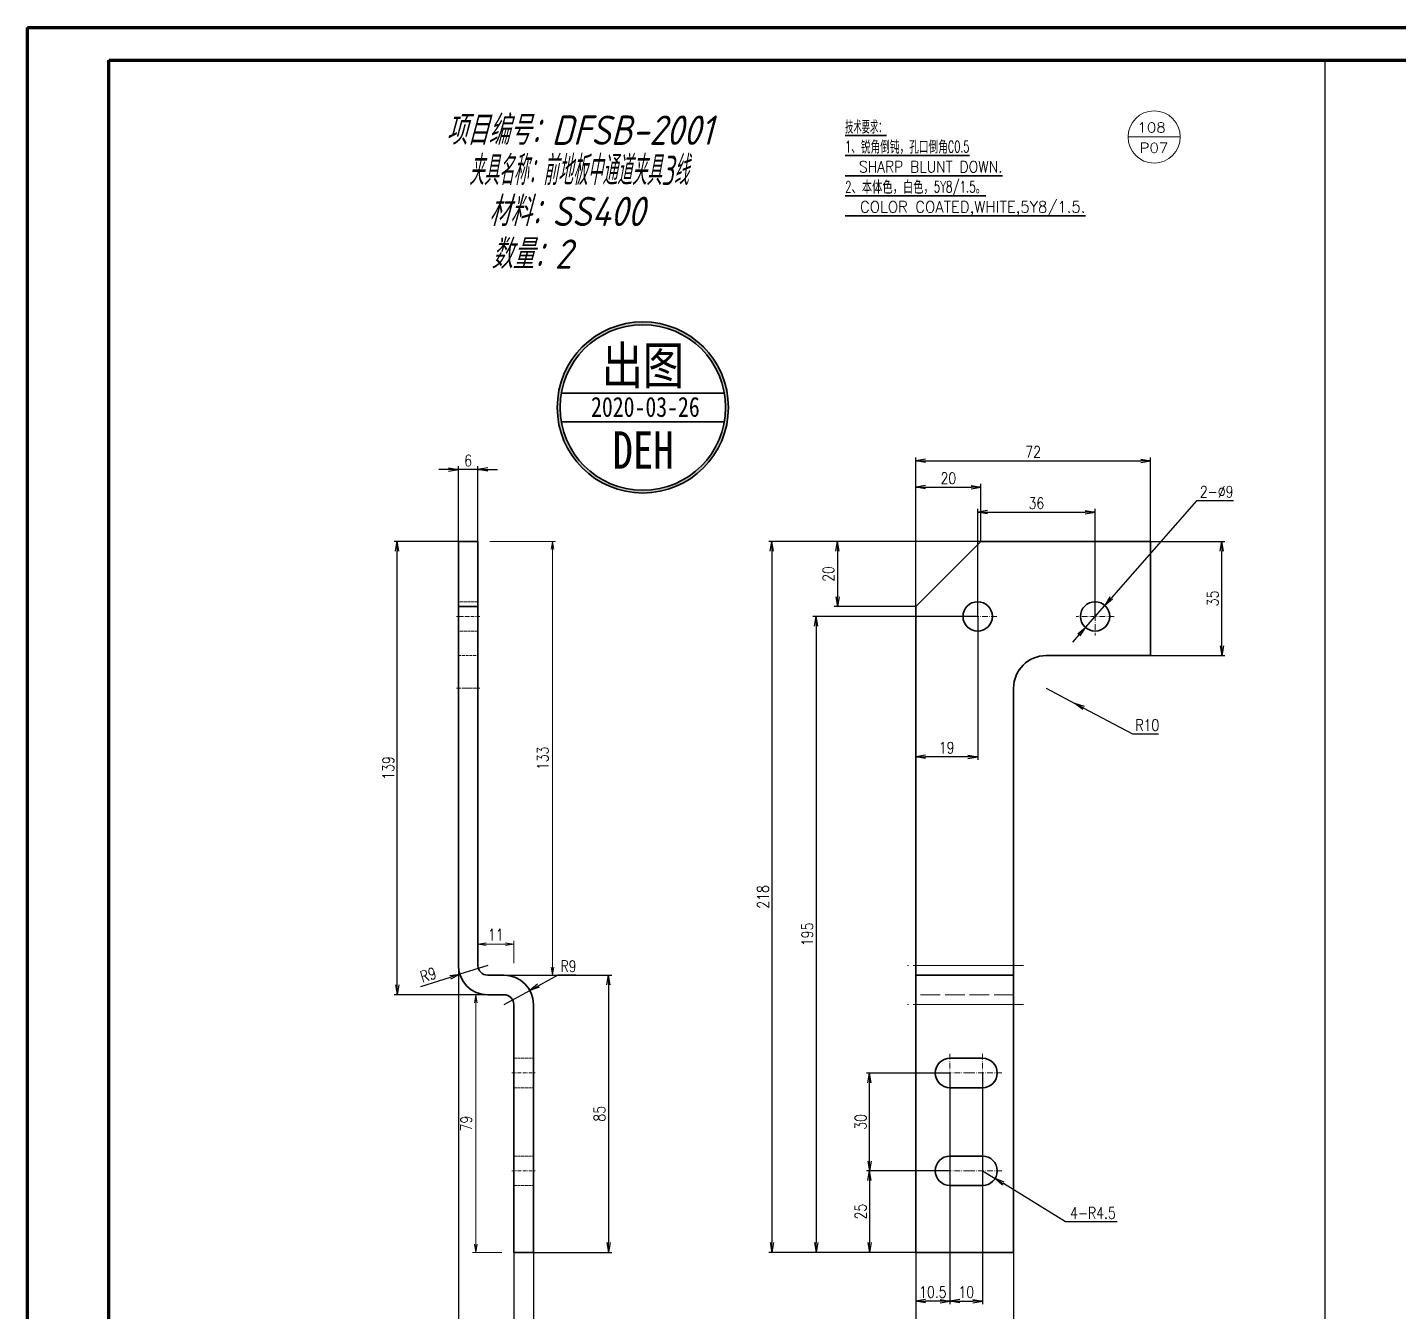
# Model space of a CAD drawing. Header units: millimetres. Extents: x 1333 to 104182, y -63725 to -5704.
# Drawn here: x 46698.2 to 47118.7, y -63524.9 to -63131.2 of the extents above; entities that cross this region are included whole.
import ezdxf
from ezdxf.enums import TextEntityAlignment as Align

# ---------------------------------------------------------------- set-up
doc = ezdxf.new("R2010")
doc.units = ezdxf.units.MM
doc.header["$LTSCALE"] = 0.5
doc.linetypes.add('DASHDOT', pattern=[18.5, 12, -3, 0.5, -3])
doc.linetypes.add('DASHED', pattern=[15, 12, -3])
for name, color, linetype in [('08', 1, 'Continuous'), ('11', 3, 'Continuous'), ('4虚线层', 2, 'DASHED')]:
    doc.layers.add(name, color=color, linetype=linetype)
for name, color, linetype, lineweight in [('印章专用-出图', 1, 'Continuous', 80), ('材质&数量层', 1, 'Continuous', 9), ('标注线', 3, 'Continuous', 18)]:
    doc.layers.add(name, color=color, linetype=linetype, lineweight=lineweight)
doc.styles.add('DIM', font='romans.shx', dxfattribs={"width": 0.8, "bigfont": 'bigfont.shx'})
doc.styles.add('GB', font='gbeitc.shx', dxfattribs={"bigfont": 'gbcbig.shx'})
doc.styles.add('KAI', font='simplex.shx', dxfattribs={"width": 0.8, "bigfont": 'extfont.shx'})
doc.styles.get("Standard").update_dxf_attribs({"font": 'simplex.shx'})
doc.styles.add('国标', font='simfang.ttf', dxfattribs={"width": 0.8})
doc.dimstyles.new('DEH 1-1$0', dxfattribs={"dimtxt": 3.5, "dimasz": 2.5, "dimexe": 1, "dimexo": 0.625, "dimgap": 1.2, "dimtad": 1, "dimzin": 9, "dimdsep": 46, "dimtxsty": 'DIM', "dimblk": 'OPEN', "dimcen": 0, "dimclrd": 8, "dimclre": 8, "dimclrt": 2, "dimazin": 2, "dimtfac": 0.5, "dimtmove": 0, "dimatfit": 3, "dimldrblk": 'OPEN', "dimfxl": 0, "dimtolj": 2, "dimlwd": 18, "dimlwe": 18, "dimarcsym": 0})
doc.dimstyles.new('KAI', dxfattribs={"dimtxt": 3.5, "dimasz": 3, "dimexe": 1, "dimexo": 0, "dimgap": 1, "dimtad": 1, "dimtoh": 1, "dimdsep": 46, "dimtxsty": 'KAI', "dimblk1": 'OPEN', "dimblk2": 'OPEN', "dimsah": 1, "dimcen": 0, "dimclrd": 7, "dimclre": 7, "dimclrt": 140, "dimazin": 2, "dimtfac": 0.7, "dimtix": 1, "dimtmove": 0, "dimatfit": 3, "dimldrblk": 'OPEN', "dimfxl": 0, "dimtvp": 1, "dimtolj": 2, "dimarcsym": 0})

# ---------------------------------------------------------------- blocks, each defined once
blk = doc.blocks.new('_Open')
at = {"color": 0, "linetype": 'ByBlock', "lineweight": -2}
for p, q in [((-1, 0.17), (0, 0)), ((-1, -0.17), (0, 0)), ((0, 0), (-1, 0))]:
    blk.add_line(p, q, dxfattribs=at)
blk = doc.blocks.new('*D62')
at = {"layer": '08', "color": 7, "lineweight": -2, "transparency": 16777216}
for p, q in [((46847.37, -63506.77), (46847.37, -63545.54)), ((46853.37, -63506.77), (46853.37, -63545.54)), ((46844.37, -63544.54), (46841.37, -63544.54)), ((46853.37, -63544.54), (46847.37, -63544.54)), ((46856.37, -63544.54), (46859.37, -63544.54))]:
    blk.add_line(p, q, dxfattribs=at)
at = {"layer": 'Defpoints', "color": 0, "linetype": 'ByBlock', "transparency": 16777216}
for p in [(46847.37, -63506.77), (46853.37, -63506.77), (46847.37, -63544.54)]:
    blk.add_point(p, dxfattribs=at)
at = {"layer": '08', "color": 7, "linetype": 'ByBlock', "lineweight": -2, "transparency": 16777216, "xscale": 3, "yscale": 3, "zscale": 3}
blk.add_blockref('_Open', (46847.37, -63544.54), dxfattribs=at)
at = {"layer": '08', "color": 7, "linetype": 'ByBlock', "lineweight": -2, "transparency": 16777216, "xscale": 3, "yscale": 3, "zscale": 3, "rotation": 180}
blk.add_blockref('_Open', (46853.37, -63544.54), dxfattribs=at)
at = {"layer": '08', "color": 140, "linetype": 'ByBlock', "transparency": 16777216, "insert": (46850.37, -63541.79), "char_height": 3.5, "attachment_point": 5, "style": 'KAI'}
blk.add_mtext('\\A2;6', dxfattribs=at)
blk = doc.blocks.new('*D63')
at = {"layer": '08', "color": 7, "lineweight": -2, "transparency": 16777216}
for p, q in [((46827.37, -63266.73), (46824.37, -63266.73)), ((46830.37, -63288.76), (46830.37, -63265.73)), ((46836.37, -63266.73), (46830.37, -63266.73)), ((46836.37, -63288.76), (46836.37, -63265.73)), ((46839.37, -63266.73), (46842.37, -63266.73))]:
    blk.add_line(p, q, dxfattribs=at)
at = {"layer": 'Defpoints', "color": 0, "linetype": 'ByBlock', "transparency": 16777216}
for p in [(46830.37, -63266.73), (46830.37, -63288.76), (46836.37, -63288.76)]:
    blk.add_point(p, dxfattribs=at)
at = {"layer": '08', "color": 7, "linetype": 'ByBlock', "lineweight": -2, "transparency": 16777216, "xscale": 3, "yscale": 3, "zscale": 3}
blk.add_blockref('_Open', (46830.37, -63266.73), dxfattribs=at)
at = {"layer": '08', "color": 7, "linetype": 'ByBlock', "lineweight": -2, "transparency": 16777216, "xscale": 3, "yscale": 3, "zscale": 3, "rotation": 180}
blk.add_blockref('_Open', (46836.37, -63266.73), dxfattribs=at)
at = {"layer": '08', "color": 140, "linetype": 'ByBlock', "transparency": 16777216, "insert": (46833.37, -63263.98), "char_height": 3.5, "attachment_point": 5, "style": 'KAI'}
blk.add_mtext('\\A2;6', dxfattribs=at)
blk = doc.blocks.new('*D64')
at = {"layer": '08', "color": 7, "lineweight": -2, "transparency": 16777216}
for p, q in [((46830.37, -63288.76), (46830.37, -63569.62)), ((46853.37, -63506.77), (46853.37, -63569.62)), ((46833.37, -63568.62), (46850.37, -63568.62))]:
    blk.add_line(p, q, dxfattribs=at)
at = {"layer": 'Defpoints', "color": 0, "linetype": 'ByBlock', "transparency": 16777216}
for p in [(46830.37, -63288.76), (46853.37, -63506.77), (46853.37, -63568.62)]:
    blk.add_point(p, dxfattribs=at)
at = {"layer": '08', "color": 7, "linetype": 'ByBlock', "lineweight": -2, "transparency": 16777216, "xscale": 3, "yscale": 3, "zscale": 3, "rotation": 180}
blk.add_blockref('_Open', (46830.37, -63568.62), dxfattribs=at)
at = {"layer": '08', "color": 7, "linetype": 'ByBlock', "lineweight": -2, "transparency": 16777216, "xscale": 3, "yscale": 3, "zscale": 3}
blk.add_blockref('_Open', (46853.37, -63568.62), dxfattribs=at)
at = {"layer": '08', "color": 140, "linetype": 'ByBlock', "transparency": 16777216, "insert": (46841.87, -63565.87), "char_height": 3.5, "attachment_point": 5, "style": 'KAI'}
blk.add_mtext('\\A2;23', dxfattribs=at)
blk = doc.blocks.new('*D65')
at = {"layer": '08', "color": 7, "lineweight": -2, "transparency": 16777216}
for p, q in [((46844.37, -63421.77), (46877.41, -63421.77)), ((46876.41, -63424.77), (46876.41, -63503.77)), ((46853.37, -63506.77), (46877.41, -63506.77))]:
    blk.add_line(p, q, dxfattribs=at)
at = {"layer": 'Defpoints', "color": 0, "linetype": 'ByBlock', "transparency": 16777216}
for p in [(46844.37, -63421.77), (46853.37, -63506.77), (46876.41, -63506.77)]:
    blk.add_point(p, dxfattribs=at)
at = {"layer": '08', "color": 7, "linetype": 'ByBlock', "lineweight": -2, "transparency": 16777216, "xscale": 3, "yscale": 3, "zscale": 3}
for p, rotation in [((46876.41, -63421.77), 90), ((46876.41, -63506.77), 270)]:
    blk.add_blockref('_Open', p, dxfattribs=dict(at, rotation=rotation))
at = {"layer": '08', "color": 140, "linetype": 'ByBlock', "transparency": 16777216, "insert": (46873.66, -63464.27), "char_height": 3.5, "attachment_point": 5, "rotation": 90, "style": 'KAI'}
blk.add_mtext('\\A2;85', dxfattribs=at)
blk = doc.blocks.new('*D66')
at = {"layer": '08', "color": 7, "lineweight": -2, "transparency": 16777216}
for p, q in [((46830.37, -63288.76), (46810.64, -63288.76)), ((46811.64, -63424.77), (46811.64, -63291.76)), ((46839.37, -63427.77), (46810.64, -63427.77))]:
    blk.add_line(p, q, dxfattribs=at)
at = {"layer": 'Defpoints', "color": 0, "linetype": 'ByBlock', "transparency": 16777216}
for p in [(46811.64, -63288.76), (46830.37, -63288.76), (46839.37, -63427.77)]:
    blk.add_point(p, dxfattribs=at)
at = {"layer": '08', "color": 7, "linetype": 'ByBlock', "lineweight": -2, "transparency": 16777216, "xscale": 3, "yscale": 3, "zscale": 3}
for p, rotation in [((46811.64, -63288.76), 90), ((46811.64, -63427.77), 270)]:
    blk.add_blockref('_Open', p, dxfattribs=dict(at, rotation=rotation))
at = {"layer": '08', "color": 140, "linetype": 'ByBlock', "transparency": 16777216, "insert": (46808.89, -63358.26), "char_height": 3.5, "attachment_point": 5, "rotation": 90, "style": 'KAI'}
blk.add_mtext('\\A2;139', dxfattribs=at)
blk = doc.blocks.new('*D67')
at = {"layer": '08', "color": 7, "lineweight": -2, "transparency": 16777216}
for p, q in [((46970.64, -63506.77), (46970.64, -63541.78)), ((47000.64, -63506.77), (47000.64, -63541.78)), ((46997.64, -63540.78), (46973.64, -63540.78))]:
    blk.add_line(p, q, dxfattribs=at)
at = {"layer": 'Defpoints', "color": 0, "linetype": 'ByBlock', "transparency": 16777216}
for p in [(46970.64, -63506.77), (47000.64, -63506.77), (46970.64, -63540.78)]:
    blk.add_point(p, dxfattribs=at)
at = {"layer": '08', "color": 7, "linetype": 'ByBlock', "lineweight": -2, "transparency": 16777216, "xscale": 3, "yscale": 3, "zscale": 3, "rotation": 180}
blk.add_blockref('_Open', (46970.64, -63540.78), dxfattribs=at)
at = {"layer": '08', "color": 7, "linetype": 'ByBlock', "lineweight": -2, "transparency": 16777216, "xscale": 3, "yscale": 3, "zscale": 3}
blk.add_blockref('_Open', (47000.64, -63540.78), dxfattribs=at)
at = {"layer": '08', "color": 140, "linetype": 'ByBlock', "transparency": 16777216, "insert": (46985.64, -63538.03), "char_height": 3.5, "attachment_point": 5, "style": 'KAI'}
blk.add_mtext('\\A2;30', dxfattribs=at)
blk = doc.blocks.new('*D68')
at = {"layer": '08', "color": 7, "lineweight": -2, "transparency": 16777216}
for p, q in [((47042.64, -63288.76), (47065.48, -63288.76)), ((47064.48, -63320.76), (47064.48, -63291.76)), ((47042.64, -63323.76), (47065.48, -63323.76))]:
    blk.add_line(p, q, dxfattribs=at)
at = {"layer": 'Defpoints', "color": 0, "linetype": 'ByBlock', "transparency": 16777216}
for p in [(47042.64, -63288.76), (47064.48, -63288.76), (47042.64, -63323.76)]:
    blk.add_point(p, dxfattribs=at)
at = {"layer": '08', "color": 7, "linetype": 'ByBlock', "lineweight": -2, "transparency": 16777216, "xscale": 3, "yscale": 3, "zscale": 3}
for p, rotation in [((47064.48, -63288.76), 90), ((47064.48, -63323.76), 270)]:
    blk.add_blockref('_Open', p, dxfattribs=dict(at, rotation=rotation))
at = {"layer": '08', "color": 140, "linetype": 'ByBlock', "transparency": 16777216, "insert": (47061.73, -63306.26), "char_height": 3.5, "attachment_point": 5, "rotation": 90, "style": 'KAI'}
blk.add_mtext('\\A2;35', dxfattribs=at)
blk = doc.blocks.new('*D69')
at = {"layer": '08', "color": 7, "lineweight": -2, "transparency": 16777216}
for p, q in [((46970.64, -63308.76), (46970.64, -63263.07)), ((46973.64, -63264.07), (47039.64, -63264.07)), ((47042.64, -63288.76), (47042.64, -63263.07))]:
    blk.add_line(p, q, dxfattribs=at)
at = {"layer": 'Defpoints', "color": 0, "linetype": 'ByBlock', "transparency": 16777216}
for p in [(47042.64, -63264.07), (47042.64, -63288.76), (46970.64, -63308.76)]:
    blk.add_point(p, dxfattribs=at)
at = {"layer": '08', "color": 7, "linetype": 'ByBlock', "lineweight": -2, "transparency": 16777216, "xscale": 3, "yscale": 3, "zscale": 3, "rotation": 180}
blk.add_blockref('_Open', (46970.64, -63264.07), dxfattribs=at)
at = {"layer": '08', "color": 7, "linetype": 'ByBlock', "lineweight": -2, "transparency": 16777216, "xscale": 3, "yscale": 3, "zscale": 3}
blk.add_blockref('_Open', (47042.64, -63264.07), dxfattribs=at)
at = {"layer": '08', "color": 140, "linetype": 'ByBlock', "transparency": 16777216, "insert": (47006.64, -63261.32), "char_height": 3.5, "attachment_point": 5, "style": 'KAI'}
blk.add_mtext('\\A2;72', dxfattribs=at)
blk = doc.blocks.new('*D70')
at = {"layer": '08', "color": 7, "lineweight": -2, "transparency": 16777216}
for p, q in [((46981.14, -63481.77), (46981.14, -63522.69)), ((46970.64, -63506.77), (46970.64, -63522.69)), ((46978.14, -63521.69), (46973.64, -63521.69))]:
    blk.add_line(p, q, dxfattribs=at)
at = {"layer": 'Defpoints', "color": 0, "linetype": 'ByBlock', "transparency": 16777216}
for p in [(46981.14, -63481.77), (46970.64, -63506.77), (46970.64, -63521.69)]:
    blk.add_point(p, dxfattribs=at)
at = {"layer": '08', "color": 7, "linetype": 'ByBlock', "lineweight": -2, "transparency": 16777216, "xscale": 3, "yscale": 3, "zscale": 3, "rotation": 180}
blk.add_blockref('_Open', (46970.64, -63521.69), dxfattribs=at)
at = {"layer": '08', "color": 7, "linetype": 'ByBlock', "lineweight": -2, "transparency": 16777216, "xscale": 3, "yscale": 3, "zscale": 3}
blk.add_blockref('_Open', (46981.14, -63521.69), dxfattribs=at)
at = {"layer": '08', "color": 140, "linetype": 'ByBlock', "transparency": 16777216, "insert": (46975.89, -63518.94), "char_height": 3.5, "attachment_point": 5, "style": 'KAI'}
blk.add_mtext('\\A2;10.5', dxfattribs=at)
blk = doc.blocks.new('*D71')
at = {"layer": '08', "color": 7, "lineweight": -2, "transparency": 16777216}
for p, q in [((46981.14, -63481.77), (46955.5, -63481.77)), ((46956.5, -63484.77), (46956.5, -63503.77)), ((46970.64, -63506.77), (46955.5, -63506.77))]:
    blk.add_line(p, q, dxfattribs=at)
at = {"layer": 'Defpoints', "color": 0, "linetype": 'ByBlock', "transparency": 16777216}
for p in [(46981.14, -63481.77), (46956.5, -63506.77), (46970.64, -63506.77)]:
    blk.add_point(p, dxfattribs=at)
at = {"layer": '08', "color": 7, "linetype": 'ByBlock', "lineweight": -2, "transparency": 16777216, "xscale": 3, "yscale": 3, "zscale": 3}
for p, rotation in [((46956.5, -63481.77), 90), ((46956.5, -63506.77), 270)]:
    blk.add_blockref('_Open', p, dxfattribs=dict(at, rotation=rotation))
at = {"layer": '08', "color": 140, "linetype": 'ByBlock', "transparency": 16777216, "insert": (46953.75, -63494.27), "char_height": 3.5, "attachment_point": 5, "rotation": 90, "style": 'KAI'}
blk.add_mtext('\\A2;25', dxfattribs=at)
blk = doc.blocks.new('*D72')
at = {"layer": '08', "color": 7, "lineweight": -2, "transparency": 16777216}
for p, q in [((46981.14, -63451.77), (46955.5, -63451.77)), ((46956.5, -63478.77), (46956.5, -63454.77)), ((46981.14, -63481.77), (46955.5, -63481.77))]:
    blk.add_line(p, q, dxfattribs=at)
at = {"layer": 'Defpoints', "color": 0, "linetype": 'ByBlock', "transparency": 16777216}
for p in [(46956.5, -63451.77), (46981.14, -63451.77), (46981.14, -63481.77)]:
    blk.add_point(p, dxfattribs=at)
at = {"layer": '08', "color": 7, "linetype": 'ByBlock', "lineweight": -2, "transparency": 16777216, "xscale": 3, "yscale": 3, "zscale": 3}
for p, rotation in [((46956.5, -63451.77), 90), ((46956.5, -63481.77), 270)]:
    blk.add_blockref('_Open', p, dxfattribs=dict(at, rotation=rotation))
at = {"layer": '08', "color": 140, "linetype": 'ByBlock', "transparency": 16777216, "insert": (46953.75, -63466.77), "char_height": 3.5, "attachment_point": 5, "rotation": 90, "style": 'KAI'}
blk.add_mtext('\\A2;30', dxfattribs=at)
blk = doc.blocks.new('*D73')
at = {"layer": '08', "color": 7, "lineweight": -2, "transparency": 16777216}
for p, q in [((46981.14, -63451.77), (46981.14, -63522.69)), ((46991.14, -63451.77), (46991.14, -63522.69)), ((46984.14, -63521.69), (46988.14, -63521.69))]:
    blk.add_line(p, q, dxfattribs=at)
at = {"layer": 'Defpoints', "color": 0, "linetype": 'ByBlock', "transparency": 16777216}
for p in [(46981.14, -63451.77), (46991.14, -63451.77), (46991.14, -63521.69)]:
    blk.add_point(p, dxfattribs=at)
at = {"layer": '08', "color": 7, "linetype": 'ByBlock', "lineweight": -2, "transparency": 16777216, "xscale": 3, "yscale": 3, "zscale": 3, "rotation": 180}
blk.add_blockref('_Open', (46981.14, -63521.69), dxfattribs=at)
at = {"layer": '08', "color": 7, "linetype": 'ByBlock', "lineweight": -2, "transparency": 16777216, "xscale": 3, "yscale": 3, "zscale": 3}
blk.add_blockref('_Open', (46991.14, -63521.69), dxfattribs=at)
at = {"layer": '08', "color": 140, "linetype": 'ByBlock', "transparency": 16777216, "insert": (46986.14, -63518.94), "char_height": 3.5, "attachment_point": 5, "style": 'KAI'}
blk.add_mtext('\\A2;10', dxfattribs=at)
blk = doc.blocks.new('*D74')
at = {"layer": '08', "color": 7, "lineweight": -2, "transparency": 16777216}
for p, q in [((46989.58, -63311.76), (46939.13, -63311.76)), ((46940.13, -63314.76), (46940.13, -63503.77)), ((46970.64, -63506.77), (46939.13, -63506.77))]:
    blk.add_line(p, q, dxfattribs=at)
at = {"layer": 'Defpoints', "color": 0, "linetype": 'ByBlock', "transparency": 16777216}
for p in [(46989.58, -63311.76), (46940.13, -63506.77), (46970.64, -63506.77)]:
    blk.add_point(p, dxfattribs=at)
at = {"layer": '08', "color": 7, "linetype": 'ByBlock', "lineweight": -2, "transparency": 16777216, "xscale": 3, "yscale": 3, "zscale": 3}
for p, rotation in [((46940.13, -63311.76), 90), ((46940.13, -63506.77), 270)]:
    blk.add_blockref('_Open', p, dxfattribs=dict(at, rotation=rotation))
at = {"layer": '08', "color": 140, "linetype": 'ByBlock', "transparency": 16777216, "insert": (46937.38, -63409.26), "char_height": 3.5, "attachment_point": 5, "rotation": 90, "style": 'KAI'}
blk.add_mtext('\\A2;195', dxfattribs=at)
blk = doc.blocks.new('*D75')
at = {"layer": '08', "color": 7, "lineweight": -2, "transparency": 16777216}
for p, q in [((46989.64, -63311.76), (46989.64, -63355.78)), ((46970.64, -63354.78), (46970.64, -63353.78)), ((46986.64, -63354.78), (46973.64, -63354.78))]:
    blk.add_line(p, q, dxfattribs=at)
at = {"layer": 'Defpoints', "color": 0, "linetype": 'ByBlock', "transparency": 16777216}
for p in [(46989.64, -63311.76), (46970.64, -63354.78), (46970.64, -63354.78)]:
    blk.add_point(p, dxfattribs=at)
at = {"layer": '08', "color": 7, "linetype": 'ByBlock', "lineweight": -2, "transparency": 16777216, "xscale": 3, "yscale": 3, "zscale": 3, "rotation": 180}
blk.add_blockref('_Open', (46970.64, -63354.78), dxfattribs=at)
at = {"layer": '08', "color": 7, "linetype": 'ByBlock', "lineweight": -2, "transparency": 16777216, "xscale": 3, "yscale": 3, "zscale": 3}
blk.add_blockref('_Open', (46989.64, -63354.78), dxfattribs=at)
at = {"layer": '08', "color": 140, "linetype": 'ByBlock', "transparency": 16777216, "insert": (46980.14, -63352.03), "char_height": 3.5, "attachment_point": 5, "style": 'KAI'}
blk.add_mtext('\\A2;19', dxfattribs=at)
blk = doc.blocks.new('*D76')
at = {"layer": '08', "color": 7, "lineweight": -2, "transparency": 16777216}
for p, q in [((46989.64, -63311.76), (46989.64, -63278.79)), ((46992.64, -63279.79), (47022.64, -63279.79)), ((47025.64, -63311.76), (47025.64, -63278.79))]:
    blk.add_line(p, q, dxfattribs=at)
at = {"layer": 'Defpoints', "color": 0, "linetype": 'ByBlock', "transparency": 16777216}
for p in [(47025.64, -63279.79), (46989.64, -63311.76), (47025.64, -63311.76)]:
    blk.add_point(p, dxfattribs=at)
at = {"layer": '08', "color": 7, "linetype": 'ByBlock', "lineweight": -2, "transparency": 16777216, "xscale": 3, "yscale": 3, "zscale": 3, "rotation": 180}
blk.add_blockref('_Open', (46989.64, -63279.79), dxfattribs=at)
at = {"layer": '08', "color": 7, "linetype": 'ByBlock', "lineweight": -2, "transparency": 16777216, "xscale": 3, "yscale": 3, "zscale": 3}
blk.add_blockref('_Open', (47025.64, -63279.79), dxfattribs=at)
at = {"layer": '08', "color": 140, "linetype": 'ByBlock', "transparency": 16777216, "insert": (47007.64, -63277.04), "char_height": 3.5, "attachment_point": 5, "style": 'KAI'}
blk.add_mtext('\\A2;36', dxfattribs=at)
blk = doc.blocks.new('*D77')
at = {"layer": '08', "color": 7, "lineweight": -2, "transparency": 16777216}
for p, q in [((46839.37, -63418.77), (46830.8, -63421.49)), ((46818.85, -63425.28), (46827.94, -63422.39))]:
    blk.add_line(p, q, dxfattribs=at)
at = {"layer": 'Defpoints', "color": 0, "linetype": 'ByBlock', "transparency": 16777216}
for p in [(46839.37, -63418.77), (46830.8, -63421.49)]:
    blk.add_point(p, dxfattribs=at)
at = {"layer": '08', "color": 7, "linetype": 'ByBlock', "lineweight": -2, "transparency": 16777216, "xscale": 3, "yscale": 3, "zscale": 3, "rotation": 17.60014656903798}
blk.add_blockref('_Open', (46830.8, -63421.49), dxfattribs=at)
at = {"layer": '08', "color": 140, "linetype": 'ByBlock', "transparency": 16777216, "insert": (46821.13, -63421.67), "char_height": 3.5, "attachment_point": 5, "rotation": 17.6001, "style": 'KAI'}
blk.add_mtext('\\A2;R9', dxfattribs=at)
blk = doc.blocks.new('*D78')
at = {"layer": '08', "color": 7, "lineweight": -2, "transparency": 16777216}
for p, q in [((46860.89, -63421.77), (46854.91, -63425.03)), ((46866.43, -63421.77), (46860.89, -63421.77)), ((46844.37, -63430.77), (46852.28, -63426.46))]:
    blk.add_line(p, q, dxfattribs=at)
at = {"layer": 'Defpoints', "color": 0, "linetype": 'ByBlock', "transparency": 16777216}
for p in [(46852.28, -63426.46), (46844.37, -63430.77)]:
    blk.add_point(p, dxfattribs=at)
at = {"layer": '08', "color": 7, "linetype": 'ByBlock', "lineweight": -2, "transparency": 16777216, "xscale": 3, "yscale": 3, "zscale": 3, "rotation": 208.5813458199085}
blk.add_blockref('_Open', (46852.28, -63426.46), dxfattribs=at)
at = {"layer": '08', "color": 140, "linetype": 'ByBlock', "transparency": 16777216, "insert": (46864.16, -63419.02), "char_height": 3.5, "attachment_point": 5, "style": 'KAI'}
blk.add_mtext('\\A2;R9', dxfattribs=at)
blk = doc.blocks.new('*D79')
at = {"layer": '08', "color": 7, "lineweight": -2, "transparency": 16777216}
for p, q in [((47010.64, -63333.76), (47019.48, -63338.44)), ((47037.26, -63347.86), (47022.13, -63339.85)), ((47045.06, -63347.86), (47037.26, -63347.86))]:
    blk.add_line(p, q, dxfattribs=at)
at = {"layer": 'Defpoints', "color": 0, "linetype": 'ByBlock', "transparency": 16777216}
for p in [(47010.64, -63333.76), (47019.48, -63338.44)]:
    blk.add_point(p, dxfattribs=at)
at = {"layer": '08', "color": 7, "linetype": 'ByBlock', "lineweight": -2, "transparency": 16777216, "xscale": 3, "yscale": 3, "zscale": 3, "rotation": 152.0852247270969}
blk.add_blockref('_Open', (47019.48, -63338.44), dxfattribs=at)
at = {"layer": '08', "color": 140, "linetype": 'ByBlock', "transparency": 16777216, "insert": (47041.66, -63345.11), "char_height": 3.5, "attachment_point": 5, "style": 'KAI'}
blk.add_mtext('\\A2;R10', dxfattribs=at)
blk = doc.blocks.new('*D80')
at = {"layer": '08', "color": 7, "lineweight": -2, "transparency": 16777216}
for p, q in [((46990.64, -63288.76), (46945.62, -63288.76)), ((46946.62, -63291.76), (46946.62, -63305.76)), ((46970.64, -63308.76), (46945.62, -63308.76))]:
    blk.add_line(p, q, dxfattribs=at)
at = {"layer": 'Defpoints', "color": 0, "linetype": 'ByBlock', "transparency": 16777216}
for p in [(46990.64, -63288.76), (46946.62, -63308.76), (46970.64, -63308.76)]:
    blk.add_point(p, dxfattribs=at)
at = {"layer": '08', "color": 7, "linetype": 'ByBlock', "lineweight": -2, "transparency": 16777216, "xscale": 3, "yscale": 3, "zscale": 3}
for p, rotation in [((46946.62, -63288.76), 90), ((46946.62, -63308.76), 270)]:
    blk.add_blockref('_Open', p, dxfattribs=dict(at, rotation=rotation))
at = {"layer": '08', "color": 140, "linetype": 'ByBlock', "transparency": 16777216, "insert": (46943.87, -63298.76), "char_height": 3.5, "attachment_point": 5, "rotation": 90, "style": 'KAI'}
blk.add_mtext('\\A2;20', dxfattribs=at)
blk = doc.blocks.new('*D81')
at = {"layer": '08', "color": 7, "lineweight": -2, "transparency": 16777216}
for p, q in [((46970.64, -63308.76), (46970.64, -63271.16)), ((46973.64, -63272.16), (46987.64, -63272.16)), ((46990.64, -63288.76), (46990.64, -63271.16))]:
    blk.add_line(p, q, dxfattribs=at)
at = {"layer": 'Defpoints', "color": 0, "linetype": 'ByBlock', "transparency": 16777216}
for p in [(46990.64, -63272.16), (46990.64, -63288.76), (46970.64, -63308.76)]:
    blk.add_point(p, dxfattribs=at)
at = {"layer": '08', "color": 7, "linetype": 'ByBlock', "lineweight": -2, "transparency": 16777216, "xscale": 3, "yscale": 3, "zscale": 3, "rotation": 180}
blk.add_blockref('_Open', (46970.64, -63272.16), dxfattribs=at)
at = {"layer": '08', "color": 7, "linetype": 'ByBlock', "lineweight": -2, "transparency": 16777216, "xscale": 3, "yscale": 3, "zscale": 3}
blk.add_blockref('_Open', (46990.64, -63272.16), dxfattribs=at)
at = {"layer": '08', "color": 140, "linetype": 'ByBlock', "transparency": 16777216, "insert": (46980.64, -63269.41), "char_height": 3.5, "attachment_point": 5, "style": 'KAI'}
blk.add_mtext('\\A2;20', dxfattribs=at)
blk = doc.blocks.new('*D82')
at = {"layer": '08', "color": 7, "lineweight": -2, "transparency": 16777216}
for p, q in [((46990.64, -63288.76), (46925.55, -63288.76)), ((46926.55, -63291.76), (46926.55, -63503.77)), ((46970.64, -63506.77), (46925.55, -63506.77))]:
    blk.add_line(p, q, dxfattribs=at)
at = {"layer": 'Defpoints', "color": 0, "linetype": 'ByBlock', "transparency": 16777216}
for p in [(46990.64, -63288.76), (46926.55, -63506.77), (46970.64, -63506.77)]:
    blk.add_point(p, dxfattribs=at)
at = {"layer": '08', "color": 7, "linetype": 'ByBlock', "lineweight": -2, "transparency": 16777216, "xscale": 3, "yscale": 3, "zscale": 3}
for p, rotation in [((46926.55, -63288.76), 90), ((46926.55, -63506.77), 270)]:
    blk.add_blockref('_Open', p, dxfattribs=dict(at, rotation=rotation))
at = {"layer": '08', "color": 140, "linetype": 'ByBlock', "transparency": 16777216, "insert": (46923.8, -63397.76), "char_height": 3.5, "attachment_point": 5, "rotation": 90, "style": 'KAI'}
blk.add_mtext('\\A2;218', dxfattribs=at)
blk = doc.blocks.new('*D83')
at = {"layer": '08', "color": 7, "lineweight": -2, "transparency": 16777216}
for p, q in [((46991.14, -63481.77), (46994.98, -63484.13)), ((47016.57, -63497.44), (46997.53, -63485.7)), ((47032.37, -63497.44), (47016.57, -63497.44))]:
    blk.add_line(p, q, dxfattribs=at)
at = {"layer": 'Defpoints', "color": 0, "linetype": 'ByBlock', "transparency": 16777216}
for p in [(46991.14, -63481.77), (46994.98, -63484.13)]:
    blk.add_point(p, dxfattribs=at)
at = {"layer": '08', "color": 7, "linetype": 'ByBlock', "lineweight": -2, "transparency": 16777216, "xscale": 3, "yscale": 3, "zscale": 3, "rotation": 148.3464016799483}
blk.add_blockref('_Open', (46994.98, -63484.13), dxfattribs=at)
at = {"layer": '08', "color": 140, "linetype": 'ByBlock', "transparency": 16777216, "insert": (47024.97, -63494.69), "char_height": 3.5, "attachment_point": 5, "style": 'KAI'}
blk.add_mtext('\\A2;4-R4.5', dxfattribs=at)
blk = doc.blocks.new('*D84')
at = {"layer": '08', "color": 7, "lineweight": -2, "transparency": 16777216}
for p, q in [((47056.72, -63276.31), (47030.59, -63306.12)), ((47068.12, -63276.31), (47056.72, -63276.31)), ((47022.68, -63315.15), (47028.61, -63308.38)), ((47020.7, -63317.4), (47018.72, -63319.66))]:
    blk.add_line(p, q, dxfattribs=at)
at = {"layer": 'Defpoints', "color": 0, "linetype": 'ByBlock', "transparency": 16777216}
for p in [(47028.61, -63308.38), (47022.68, -63315.15)]:
    blk.add_point(p, dxfattribs=at)
at = {"layer": '08', "color": 7, "linetype": 'ByBlock', "lineweight": -2, "transparency": 16777216, "xscale": 3, "yscale": 3, "zscale": 3}
for p, rotation in [((47028.61, -63308.38), 228.7632596004756), ((47022.68, -63315.15), 48.76325960047563)]:
    blk.add_blockref('_Open', p, dxfattribs=dict(at, rotation=rotation))
at = {"layer": '08', "color": 140, "linetype": 'ByBlock', "transparency": 16777216, "insert": (47062.92, -63273.56), "char_height": 3.5, "attachment_point": 5, "style": 'KAI'}
blk.add_mtext('\\A2;2-%%C9', dxfattribs=at)
blk = doc.blocks.new('出图章')
at = {"layer": '印章专用-出图'}
h = blk.add_hatch(color=256, dxfattribs=at)
h.paths.add_polyline_path([(-15, 0, 1), (15, 0, 1)])
h.paths.add_polyline_path([(14.5, 0, -1), (-14.5, 0, -1)], flags=16)
h.paths.add_polyline_path([(-7.31, -12.35), (7.41, -12.35), (7.41, -2.73), (-7.31, -2.73)], flags=8)
at = {"layer": '印章专用-出图', "lineweight": 35}
for p, q in [((-14.28, 2.5), (14.28, 2.5)), ((-14.28, -2.5), (14.28, -2.5))]:
    blk.add_line(p, q, dxfattribs=at)
for radius in [15, 14.5]:
    blk.add_circle((0, 0), radius, dxfattribs=at)
at = {"layer": '印章专用-出图', "color": 4, "style": '国标', "width": 0.8}
blk.add_text('DEH', height=6.562, dxfattribs=at).set_placement((0.05, -10.74), align=Align.CENTER)
at = {"layer": '印章专用-出图', "color": 3, "style": '国标', "width": 0.8}
blk.add_attdef('出图', text='', height=6.6, dxfattribs=at).set_placement((0, 7.35), align=Align.MIDDLE_CENTER)
at = {"layer": '印章专用-出图', "color": 2, "style": '国标', "width": 0.8}
blk.add_attdef('XXXX.XX.XX', text='', height=3.5, dxfattribs=at).set_placement((0.45, 0.1), align=Align.MIDDLE_CENTER)
blk = doc.blocks.new('YZ-CT')
at = {"layer": '印章专用-出图'}
blk.add_blockref('出图章', (0.63, 0), dxfattribs=at).add_auto_attribs({'出图': '出图', 'XXXX.XX.XX': '2020-03-26'})
blk = doc.blocks.new('*D85')
at = {"layer": 'Defpoints', "color": 0, "transparency": 16777216}
for p in [(46847.37, -63412.29), (46836.37, -63418.77), (46847.37, -63418.77)]:
    blk.add_point(p, dxfattribs=at)
at = {"layer": '标注线', "color": 8, "lineweight": 18, "transparency": 16777216}
for p, q in [((46836.37, -63418.14), (46836.37, -63411.29)), ((46847.37, -63418.14), (46847.37, -63411.29)), ((46838.87, -63412.29), (46844.87, -63412.29))]:
    blk.add_line(p, q, dxfattribs=at)
at = {"layer": '标注线', "color": 8, "lineweight": 18, "transparency": 16777216, "xscale": 2.5, "yscale": 2.5, "zscale": 2.5, "rotation": 180}
blk.add_blockref('_Open', (46836.37, -63412.29), dxfattribs=at)
at = {"layer": '标注线', "color": 8, "lineweight": 18, "transparency": 16777216, "xscale": 2.5, "yscale": 2.5, "zscale": 2.5}
blk.add_blockref('_Open', (46847.37, -63412.29), dxfattribs=at)
at = {"layer": '标注线', "color": 2, "transparency": 16777216, "insert": (46841.87, -63409.34), "char_height": 3.5, "attachment_point": 5, "style": 'DIM'}
blk.add_mtext('\\A2;11', dxfattribs=at)
blk = doc.blocks.new('*D86')
at = {"layer": 'Defpoints', "color": 0, "transparency": 16777216}
for p in [(46839.37, -63288.76), (46859.21, -63288.76), (46839.37, -63421.77)]:
    blk.add_point(p, dxfattribs=at)
at = {"layer": '标注线', "color": 8, "lineweight": 18, "transparency": 16777216}
for p, q in [((46840, -63288.76), (46860.21, -63288.76)), ((46859.21, -63419.27), (46859.21, -63291.26)), ((46840, -63421.77), (46860.21, -63421.77))]:
    blk.add_line(p, q, dxfattribs=at)
at = {"layer": '标注线', "color": 8, "lineweight": 18, "transparency": 16777216, "xscale": 2.5, "yscale": 2.5, "zscale": 2.5}
for p, rotation in [((46859.21, -63288.76), 90), ((46859.21, -63421.77), 270)]:
    blk.add_blockref('_Open', p, dxfattribs=dict(at, rotation=rotation))
at = {"layer": '标注线', "color": 2, "transparency": 16777216, "insert": (46856.26, -63355.26), "char_height": 3.5, "attachment_point": 5, "rotation": 90, "style": 'DIM'}
blk.add_mtext('\\A2;133', dxfattribs=at)
blk = doc.blocks.new('*D87')
at = {"layer": 'Defpoints', "color": 0, "transparency": 16777216}
for p in [(46844.37, -63427.77), (46835.74, -63506.77), (46844.37, -63506.77)]:
    blk.add_point(p, dxfattribs=at)
at = {"layer": '标注线', "color": 8, "lineweight": 18, "transparency": 16777216}
for p, q in [((46843.75, -63427.77), (46834.74, -63427.77)), ((46835.74, -63430.27), (46835.74, -63504.27)), ((46843.75, -63506.77), (46834.74, -63506.77))]:
    blk.add_line(p, q, dxfattribs=at)
at = {"layer": '标注线', "color": 8, "lineweight": 18, "transparency": 16777216, "xscale": 2.5, "yscale": 2.5, "zscale": 2.5}
for p, rotation in [((46835.74, -63427.77), 90), ((46835.74, -63506.77), 270)]:
    blk.add_blockref('_Open', p, dxfattribs=dict(at, rotation=rotation))
at = {"layer": '标注线', "color": 2, "transparency": 16777216, "insert": (46832.79, -63467.27), "char_height": 3.5, "attachment_point": 5, "rotation": 90, "style": 'DIM'}
blk.add_mtext('\\A2;79', dxfattribs=at)

msp = doc.modelspace()

# ---------------------------------------------------------------- linework, layer by layer
at = {"color": 7, "lineweight": 70}
for p, q in [((46698.214, -63725.16), (46698.214, -63131.16)), ((46698.214, -63131.16), (47539.214, -63131.16)), ((46723.214, -63715.16), (46723.214, -63141.16)), ((46723.214, -63141.16), (47529.214, -63141.16))]:
    msp.add_line(p, q, dxfattribs=at)
at = {"color": 3, "lineweight": 35, "ltscale": 0.31754}
msp.add_line((46948.984, -63164.324), (46961.685, -63164.324), dxfattribs=at)
at = {"color": 7, "lineweight": 13, "ltscale": 0.4}
msp.add_line((47035.753, -63164.748), (47051.753, -63164.748), dxfattribs=at)
at = {"color": 3, "lineweight": 35}
for p, q in [((46948.984, -63170.478), (46987.089, -63170.478)), ((46948.984, -63176.631), (46997.25, -63176.631)), ((46948.984, -63182.784), (46992.169, -63182.784)), ((46948.984, -63188.937), (47022.653, -63188.937))]:
    msp.add_line(p, q, dxfattribs=at)
at = {"color": 7, "lineweight": 35}
for p, q in [((46830.374, -63308.762), (46830.374, -63288.762)), ((46836.374, -63308.762), (46836.374, -63288.762)), ((46970.644, -63308.762), (46990.644, -63288.762)), ((46990.644, -63288.762), (47042.643, -63288.762)), ((47042.643, -63323.762), (47042.643, -63288.762)), ((46830.374, -63308.762), (46830.374, -63418.766)), ((46836.374, -63308.762), (46836.374, -63418.766)), ((46970.644, -63308.762), (46970.644, -63418.766)), ((47010.644, -63323.762), (47042.643, -63323.762)), ((47000.644, -63333.762), (47000.644, -63418.766)), ((47000.644, -63421.766), (46970.644, -63421.766)), ((46847.374, -63430.766), (46847.374, -63506.766)), ((46853.374, -63430.766), (46853.374, -63506.766)), ((46970.644, -63430.766), (46970.644, -63506.766)), ((47000.644, -63430.766), (47000.644, -63506.766)), ((46970.644, -63506.766), (47000.644, -63506.766))]:
    msp.add_line(p, q, dxfattribs=at)
at = {"color": 7, "lineweight": 35, "ltscale": 0.15}
for p, q in [((46830.374, -63288.762), (46836.374, -63288.762)), ((46830.374, -63308.762), (46836.374, -63308.762)), ((46853.374, -63506.766), (46847.374, -63506.766))]:
    msp.add_line(p, q, dxfattribs=at)
at = {"color": 1, "linetype": 'DASHDOT', "lineweight": 13, "ltscale": 0.2925}
for p, q in [((46989.643, -63305.912), (46989.643, -63317.612)), ((47025.643, -63305.912), (47025.643, -63317.612)), ((46995.493, -63311.762), (46983.793, -63311.762)), ((47031.493, -63311.762), (47019.793, -63311.762)), ((46981.144, -63445.916), (46981.144, -63457.616)), ((46991.144, -63445.916), (46991.144, -63457.616)), ((46986.994, -63451.766), (46975.294, -63451.766)), ((46996.994, -63451.766), (46985.294, -63451.766)), ((46981.144, -63475.916), (46981.144, -63487.616)), ((46991.144, -63475.916), (46991.144, -63487.616)), ((46986.994, -63481.766), (46975.294, -63481.766)), ((46996.994, -63481.766), (46985.294, -63481.766))]:
    msp.add_line(p, q, dxfattribs=at)
at = {"color": 2, "linetype": 'DASHED', "lineweight": 13, "ltscale": 0.15}
for p, q in [((46836.374, -63307.262), (46830.374, -63307.262)), ((46836.374, -63307.262), (46830.374, -63307.262)), ((46836.374, -63316.262), (46830.374, -63316.262)), ((46836.374, -63316.262), (46830.374, -63316.262)), ((46830.374, -63323.762), (46836.374, -63323.762)), ((46830.374, -63333.762), (46836.374, -63333.762)), ((46847.374, -63447.266), (46853.374, -63447.266)), ((46847.374, -63456.266), (46853.374, -63456.266)), ((46847.374, -63477.266), (46853.374, -63477.266)), ((46847.374, -63486.266), (46853.374, -63486.266))]:
    msp.add_line(p, q, dxfattribs=at)
at = {"color": 1, "linetype": 'DASHDOT', "lineweight": 13, "ltscale": 0.180014}
msp.add_line((46836.974, -63311.762), (46829.774, -63311.762), dxfattribs=at)
at = {"color": 1, "linetype": 'DASHDOT', "lineweight": 13, "ltscale": 0.179999}
for p, q in [((46829.774, -63333.762), (46836.974, -63333.762)), ((46846.774, -63451.766), (46853.974, -63451.766)), ((46846.774, -63481.766), (46853.974, -63481.766))]:
    msp.add_line(p, q, dxfattribs=at)
at = {"color": 1, "linetype": 'DASHDOT', "lineweight": 13}
for p, q in [((47003.645, -63418.766), (46967.644, -63418.766)), ((47003.645, -63430.766), (46967.644, -63430.766))]:
    msp.add_line(p, q, dxfattribs=at)
at = {"color": 7, "lineweight": 13}
for p, q in [((47000.644, -63418.766), (46970.644, -63418.766)), ((47000.644, -63430.766), (46970.644, -63430.766))]:
    msp.add_line(p, q, dxfattribs=at)
at = {"color": 7, "lineweight": 35, "ltscale": 0.075}
for p, q in [((46970.644, -63418.766), (46970.644, -63421.766)), ((47000.644, -63418.766), (47000.644, -63421.766))]:
    msp.add_line(p, q, dxfattribs=at)
at = {"color": 2, "linetype": 'DASHED', "lineweight": 13}
for p, q in [((47000.644, -63418.766), (46970.644, -63418.766)), ((47000.644, -63427.766), (46970.644, -63427.766)), ((47000.644, -63430.766), (46970.644, -63430.766))]:
    msp.add_line(p, q, dxfattribs=at)
at = {"color": 7, "lineweight": 35, "ltscale": 0.125}
for p, q in [((46839.374, -63421.766), (46844.374, -63421.766)), ((46839.374, -63427.766), (46844.374, -63427.766))]:
    msp.add_line(p, q, dxfattribs=at)
at = {"color": 7, "lineweight": 35, "ltscale": 0.225}
for p, q in [((46970.644, -63421.766), (46970.644, -63430.766)), ((47000.644, -63421.766), (47000.644, -63430.766))]:
    msp.add_line(p, q, dxfattribs=at)
at = {"color": 7, "lineweight": 35, "ltscale": 0.25}
for p, q in [((46981.144, -63447.266), (46991.144, -63447.266)), ((46991.144, -63456.266), (46981.144, -63456.266)), ((46981.144, -63477.266), (46991.144, -63477.266)), ((46991.144, -63486.266), (46981.144, -63486.266))]:
    msp.add_line(p, q, dxfattribs=at)
at = {"color": 7, "lineweight": 13}
msp.add_circle((47043.753, -63164.748), 8, dxfattribs=at)
at = {"color": 7, "lineweight": 35}
for centre in [(46989.643, -63311.762), (47025.643, -63311.762)]:
    msp.add_circle(centre, 4.5, dxfattribs=at)
for centre, radius, start, end in [((47010.644, -63333.762), 10, 90, 180), ((46839.374, -63418.766), 9, 180, 270), ((46839.374, -63418.766), 3, 180, 270), ((46844.374, -63430.766), 9, 0, 90), ((46844.374, -63430.766), 3, 0, 90), ((46981.144, -63451.766), 4.5, 90, 270), ((46991.144, -63451.766), 4.5, 270, 90), ((46981.144, -63481.766), 4.5, 90, 270), ((46991.144, -63481.766), 4.5, 270, 90)]:
    msp.add_arc(centre, radius, start, end, dxfattribs=at)
at = {"layer": '11'}
msp.add_lwpolyline([(46698.214, -63131.16), (47539.214, -63131.16), (47539.214, -63725.16), (46698.214, -63725.16)], close=True, dxfattribs=at)
at = {"layer": '4虚线层', "color": 3, "linetype": 'ByBlock'}
msp.add_line((47096.057, -63141.16), (47096.057, -63715.16), dxfattribs=at)

# ---------------------------------------------------------------- block references
at = {"layer": '印章专用-出图', "xscale": 1.75, "yscale": 1.75, "zscale": 1.75}
msp.add_blockref('YZ-CT', (46885.841, -63247.687), dxfattribs=at)

# ---------------------------------------------------------------- texts
at = {"color": 3, "lineweight": 13}
for s, width, p, p2 in [('技术要求：', 0.918189, (46948.984, -63163.324), (46961.685, -63163.324)), ('1、锐角倒钝，孔口倒角C0.5', 0.875973, (46948.984, -63169.478), (46987.089, -63169.478)), ('  SHARP BLUNT DOWN.', 0.776399, (46948.984, -63175.631), (46997.25, -63175.631)), ('2、本体色，白色，5Y8/1.5。', 0.855158, (46948.984, -63181.784), (46992.169, -63181.784)), ('  COLOR COATED,WHITE,5Y8/1.5.', 0.843542, (46948.984, -63187.937), (47022.653, -63187.937))]:
    msp.add_text(s, height=3.5, dxfattribs=dict(at, width=width)).set_placement(p, p2, align=Align.FIT)
at = {"color": 7, "lineweight": 13}
for s, width, p, p2 in [('108', 1.219356, (47038.595, -63163.344), (47047.304, -63163.344)), ('P07', 1.108506, (47039.331, -63169.573), (47048.041, -63169.573))]:
    msp.add_text(s, height=3, dxfattribs=dict(at, width=width)).set_placement(p, p2, align=Align.FIT)
at = {"layer": '材质&数量层', "style": 'GB'}
for s, p in [('项目编号：DFSB-2001', (46867.475, -63162.164)), ('材料：SS400', (46863.577, -63187.104)), ('数量：2', (46852.799, -63200.207))]:
    msp.add_text(s, height=9, dxfattribs=at).set_placement(p, align=Align.MIDDLE)
at = {"layer": '材质&数量层', "style": 'GB', "width": 0.7}
msp.add_text('夹具名称：前地板中通道夹具3线', height=9, dxfattribs=at).set_placement((46867.264, -63174.523), align=Align.MIDDLE)

# ---------------------------------------------------------------- dimensions: what is measured, and where the dimension line sits
at = {"layer": '08', "color": 3, "linetype": 'ByBlock'}
for base, p1, p2, picture, middle in [((47042.643, -63264.067), (46970.644, -63308.762), (47042.643, -63288.762), '*D69', (47006.644, -63261.317)), ((46830.374, -63266.727), (46836.374, -63288.762), (46830.374, -63288.762), '*D63', (46833.374, -63263.977)), ((46990.644, -63272.165), (46970.644, -63308.762), (46990.644, -63288.762), '*D81', (46980.644, -63269.415)), ((47025.643, -63279.795), (46989.643, -63311.762), (47025.643, -63311.762), '*D76', (47007.643, -63277.045)), ((46853.374, -63568.619), (46830.374, -63288.762), (46853.374, -63506.766), '*D64', (46841.874, -63565.869)), ((46991.144, -63521.687), (46981.144, -63451.766), (46991.144, -63451.766), '*D73', (46986.144, -63518.937)), ((46970.644, -63521.687), (46981.144, -63481.766), (46970.644, -63506.766), '*D70', (46975.894, -63518.937)), ((46847.374, -63544.536), (46853.374, -63506.766), (46847.374, -63506.766), '*D62', (46850.374, -63541.786)), ((46970.644, -63540.782), (47000.644, -63506.766), (46970.644, -63506.766), '*D67', (46985.644, -63538.032))]:
    dim = msp.add_linear_dim(base=base, p1=p1, p2=p2, dimstyle='KAI', override={"dimfxl": 0.18, "dimarcsym": 1}, dxfattribs=at)
    dim.commit()
    dim.dimension.update_dxf_attribs({"geometry": picture, "text_midpoint": middle})
dim = msp.add_diameter_dim_2p(p1=(47022.677, -63315.146), p2=(47028.609, -63308.378), dimstyle='KAI', override={"dimgap": 1, "dimdec": 2, "dimzin": 8, "dimpost": '2-%%C<>', "dimtol": 0, "dimlim": 0, "dimtp": 0, "dimtm": 0, "dimtfac": 1, "dimfxl": 0.18, "dimarcsym": 1}, dxfattribs=at)
dim.commit()
dim.dimension.update_dxf_attribs({"geometry": '*D84', "text_midpoint": (47062.917, -63276.313), "dimtype": 163})
for base, p1, p2, picture, middle in [((46811.64, -63288.762), (46839.374, -63427.766), (46830.374, -63288.762), '*D66', (46808.89, -63358.264)), ((46926.549, -63506.766), (46990.644, -63288.762), (46970.644, -63506.766), '*D82', (46923.799, -63397.764)), ((46946.619, -63308.762), (46990.644, -63288.762), (46970.644, -63308.762), '*D80', (46943.869, -63298.762)), ((47064.476, -63288.762), (47042.643, -63323.762), (47042.643, -63288.762), '*D68', (47061.726, -63306.262)), ((46940.128, -63506.766), (46989.583, -63311.762), (46970.644, -63506.766), '*D74', (46937.378, -63409.264)), ((46876.414, -63506.766), (46844.374, -63421.766), (46853.374, -63506.766), '*D65', (46873.664, -63464.266)), ((46956.503, -63451.766), (46981.144, -63481.766), (46981.144, -63451.766), '*D72', (46953.753, -63466.766)), ((46956.503, -63506.766), (46981.144, -63481.766), (46970.644, -63506.766), '*D71', (46953.753, -63494.266))]:
    dim = msp.add_linear_dim(base=base, p1=p1, p2=p2, angle=90, dimstyle='KAI', override={"dimfxl": 0.18, "dimarcsym": 1}, dxfattribs=at)
    dim.commit()
    dim.dimension.update_dxf_attribs({"geometry": picture, "text_midpoint": middle})
dim = msp.add_linear_dim(base=(46970.644, -63354.782), p1=(46989.643, -63311.762), p2=(46970.644, -63354.782), dimstyle='KAI', override={"dimfxl": 0.18, "dimarcsym": 1}, dxfattribs=at)
dim.commit()
dim.dimension.update_dxf_attribs({"geometry": '*D75', "text_midpoint": (46980.144, -63354.782), "dimtype": 160})
for center, mpoint, override, picture, middle in [((47010.644, -63333.762), (47019.481, -63338.444), {"dimfxl": 0.18, "dimarcsym": 1}, '*D79', (47041.66, -63347.863)), ((46844.374, -63430.766), (46852.278, -63426.46), {"dimfxl": 0.18, "dimarcsym": 1}, '*D78', (46864.161, -63421.766)), ((46991.144, -63481.766), (46994.975, -63484.128), {"dimgap": 1, "dimdec": 2, "dimzin": 8, "dimpost": '4-R<>', "dimtol": 0, "dimlim": 0, "dimtp": 0, "dimtm": 0, "dimtfac": 1, "dimfxl": 0.18, "dimarcsym": 1}, '*D83', (47024.969, -63497.44))]:
    dim = msp.add_radius_dim(center=center, mpoint=mpoint, dimstyle='KAI', override=override, dxfattribs=at)
    dim.commit()
    dim.dimension.update_dxf_attribs({"geometry": picture, "text_midpoint": middle, "dimtype": 164})
dim = msp.add_radius_dim(center=(46839.374, -63418.766), mpoint=(46830.796, -63421.487), dimstyle='KAI', override={"dimfxl": 0.18, "dimarcsym": 1}, dxfattribs=at)
dim.commit()
dim.dimension.update_dxf_attribs({"geometry": '*D77', "text_midpoint": (46821.131, -63421.668)})
at = {"layer": '标注线'}
for base, p1, p2, picture, middle in [((46859.214, -63288.762), (46839.374, -63421.766), (46839.374, -63288.762), '*D86', (46856.264, -63355.264)), ((46835.738, -63506.766), (46844.374, -63427.766), (46844.374, -63506.766), '*D87', (46832.788, -63467.266))]:
    dim = msp.add_linear_dim(base=base, p1=p1, p2=p2, angle=90, dimstyle='DEH 1-1$0', dxfattribs=at)
    dim.commit()
    dim.dimension.update_dxf_attribs({"geometry": picture, "text_midpoint": middle})
dim = msp.add_aligned_dim(p1=(46836.374, -63418.766), p2=(46847.374, -63418.766), distance=6.474, dimstyle='DEH 1-1$0', dxfattribs=at)
dim.commit()
dim.dimension.update_dxf_attribs({"geometry": '*D85', "text_midpoint": (46841.874, -63409.342)})

doc.saveas('drawing.dxf')
